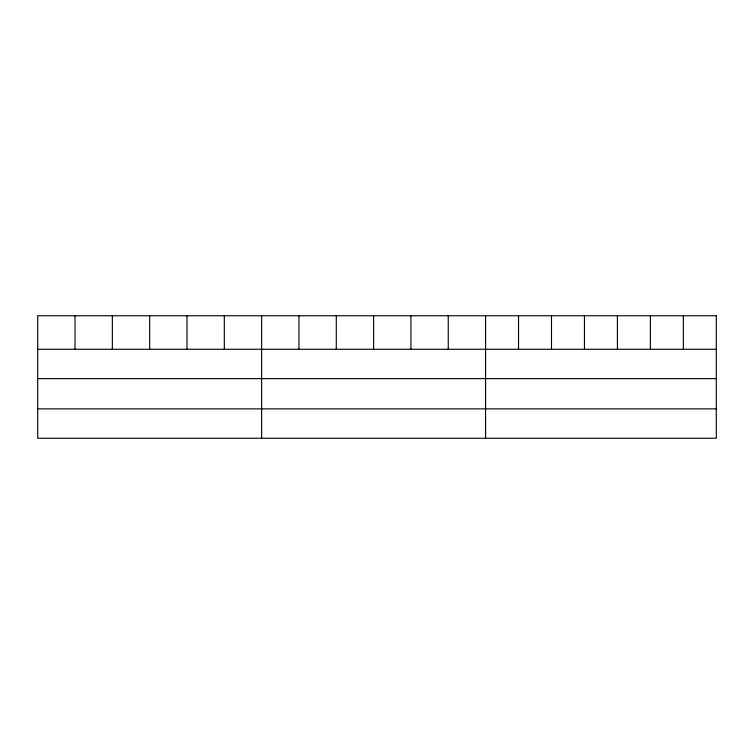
<?xml version="1.0" encoding="UTF-8"?>
<svg xmlns="http://www.w3.org/2000/svg" width="754" height="754" viewBox="0 0 754 754"><rect width="100%" height="100%" fill="white"/><g stroke="black" fill="none" stroke-linecap="round" stroke-linejoin="round"><path stroke-width="1.13" d="M37.7 349.262L716.3 349.262M37.7 378.621L716.3 378.621M37.7 408.875L716.3 408.875M683.341 315.756L683.341 349.262M650.382 315.756L650.382 349.262M617.422 315.756L617.422 349.262M584.454 315.756L584.454 349.262M551.494 315.756L551.494 349.262M518.535 315.756L518.535 349.262M485.576 315.756L485.576 438.244M448.253 315.756L448.253 349.262M410.93 315.756L410.93 349.262M373.607 315.756L373.607 349.262M336.284 315.756L336.284 349.262M298.961 315.756L298.961 349.262M261.638 315.756L261.638 438.244M224.315 315.756L224.315 349.262M186.992 315.756L186.992 349.262M149.669 315.756L149.669 349.262M112.346 315.756L112.346 349.262M75.023 315.756L75.023 349.262M716.3 315.756L37.7 315.756L37.7 438.244L716.3 438.244L716.3 315.756"/></g></svg>
